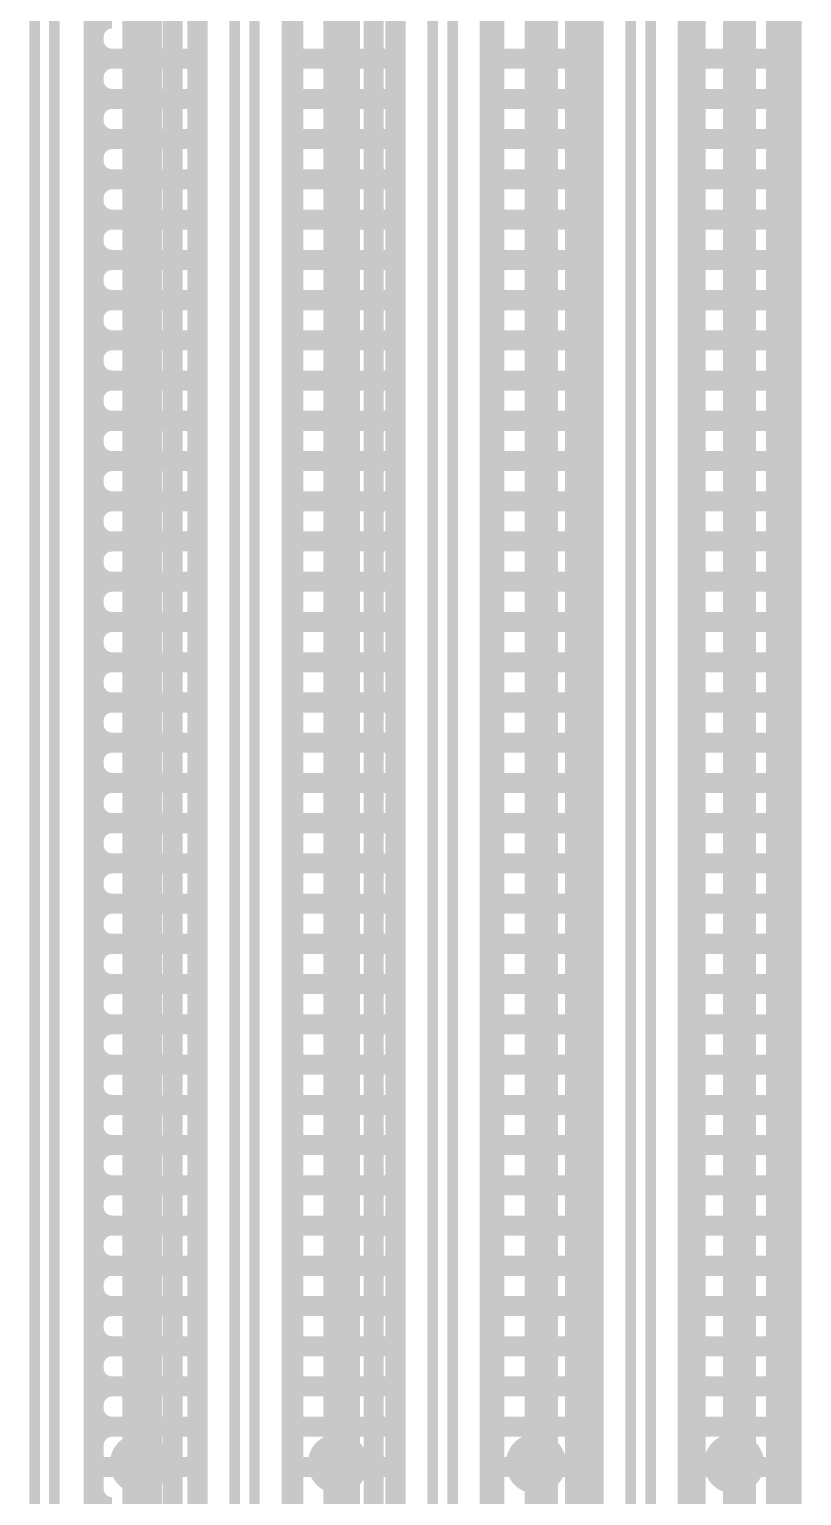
# Model space of a CAD drawing. Header units: millimetres. Extents: x 2260 to 2572, y -21 to 200.
# Drawn here: x 2299.81 to 2305.66, y 83.64 to 94.74 of the extents above; entities that cross this region are included whole.
import ezdxf

# ---------------------------------------------------------------- set-up
doc = ezdxf.new("R2010")
doc.units = ezdxf.units.MM
doc.layers.get('0').update_dxf_attribs({"lineweight": 18})
doc.layers.add('01', color=1, linetype='Continuous', lineweight=18)
doc.layers.add('DIM', color=3, linetype='Continuous', lineweight=13)

# ---------------------------------------------------------------- blocks, each defined once
blk = doc.blocks.new('PAD_R1')
blk.add_lwpolyline([(0.25, 0, 0.5, 0.5, 1), (-0.25, 0, 0.5, 0.5, 1)], format="xyseb", close=True)

msp = doc.modelspace()

# ---------------------------------------------------------------- linework, layer by layer
at = {"layer": '01'}
for points in [[(2300.692, 139.841, 0.25, 0.25, 0), (2300.692, 63.641, 0.25, 0.25, 0)], [(2302.191, 139.841, 0.25, 0.25, 0), (2302.191, 63.641, 0.25, 0.25, 0)], [(2303.692, 139.841, 0.25, 0.25, 0), (2303.692, 63.641, 0.25, 0.25, 0)], [(2305.191, 139.841, 0.25, 0.25, 0), (2305.191, 63.641, 0.25, 0.25, 0)], [(2300.298, 66.321, 0.152, 0.152, 0), (2300.298, 137.241, 0.152, 0.152, 0)], [(2300.591, 137.241, 0.152, 0.152, 0), (2300.591, 66.241, 0.152, 0.152, 0)], [(2300.896, 137.241, 0.152, 0.152, 0), (2300.896, 66.241, 0.152, 0.152, 0)], [(2301.085, 137.241, 0.152, 0.152, 0), (2301.085, 66.241, 0.152, 0.152, 0)], [(2301.798, 137.241, 0.152, 0.152, 0), (2301.798, 66.241, 0.152, 0.152, 0)], [(2301.81, 137.241, 0.152, 0.152, 0), (2301.81, 66.241, 0.152, 0.152, 0)], [(2302.115, 137.241, 0.152, 0.152, 0), (2302.115, 66.241, 0.152, 0.152, 0)], [(2302.42, 137.241, 0.152, 0.152, 0), (2302.42, 66.241, 0.152, 0.152, 0)], [(2302.585, 137.241, 0.152, 0.152, 0), (2302.585, 66.241, 0.152, 0.152, 0)], [(2303.298, 137.241, 0.152, 0.152, 0), (2303.298, 66.241, 0.152, 0.152, 0)], [(2303.334, 137.241, 0.152, 0.152, 0), (2303.334, 66.241, 0.152, 0.152, 0)], [(2303.639, 137.241, 0.152, 0.152, 0), (2303.639, 66.241, 0.152, 0.152, 0)], [(2303.944, 137.241, 0.152, 0.152, 0), (2303.944, 66.241, 0.152, 0.152, 0)], [(2304.085, 137.241, 0.152, 0.152, 0), (2304.085, 66.241, 0.152, 0.152, 0)], [(2304.858, 137.241, 0.152, 0.152, 0), (2304.858, 66.241, 0.152, 0.152, 0)], [(2305.163, 137.241, 0.152, 0.152, 0), (2305.163, 66.241, 0.152, 0.152, 0)], [(2305.468, 137.241, 0.152, 0.152, 0), (2305.468, 66.241, 0.152, 0.152, 0)], [(2305.585, 137.241, 0.152, 0.152, 0), (2305.585, 66.241, 0.152, 0.152, 0)], [(2304.798, 137.209, 0.152, 0.152, 0), (2304.798, 66.241, 0.152, 0.152, 0)], [(2300.298, 94.687, 0.152, 0.152, -0.414236), (2300.438, 94.827, 0.152, 0.152, 0)], [(2300.298, 94.662, 0.152, 0.152, 0.414236), (2300.438, 94.522, 0.152, 0.152, 0)], [(2300.298, 94.522, 0.152, 0.152, 0), (2301.085, 94.522, 0.152, 0.152, 0)], [(2300.298, 94.382, 0.152, 0.152, -0.414236), (2300.438, 94.522, 0.152, 0.152, 0)], [(2301.798, 94.522, 0.152, 0.152, 0), (2302.585, 94.522, 0.152, 0.152, 0)], [(2303.298, 94.522, 0.152, 0.152, 0), (2304.085, 94.522, 0.152, 0.152, 0)], [(2304.798, 94.522, 0.152, 0.152, 0), (2305.585, 94.522, 0.152, 0.152, 0)], [(2300.298, 94.357, 0.152, 0.152, 0.414236), (2300.438, 94.217, 0.152, 0.152, 0)], [(2300.298, 94.217, 0.152, 0.152, 0), (2301.085, 94.217, 0.152, 0.152, 0)], [(2300.298, 94.077, 0.152, 0.152, -0.414236), (2300.438, 94.217, 0.152, 0.152, 0)], [(2301.798, 94.217, 0.152, 0.152, 0), (2302.585, 94.217, 0.152, 0.152, 0)], [(2303.298, 94.217, 0.152, 0.152, 0), (2304.085, 94.217, 0.152, 0.152, 0)], [(2304.798, 94.217, 0.152, 0.152, 0), (2305.585, 94.217, 0.152, 0.152, 0)], [(2300.298, 94.053, 0.152, 0.152, 0.414236), (2300.438, 93.913, 0.152, 0.152, 0)], [(2300.298, 93.913, 0.152, 0.152, 0), (2301.085, 93.913, 0.152, 0.152, 0)], [(2300.298, 93.773, 0.152, 0.152, -0.414236), (2300.438, 93.913, 0.152, 0.152, 0)], [(2301.798, 93.913, 0.152, 0.152, 0), (2302.585, 93.913, 0.152, 0.152, 0)], [(2303.298, 93.913, 0.152, 0.152, 0), (2304.085, 93.913, 0.152, 0.152, 0)], [(2304.798, 93.913, 0.152, 0.152, 0), (2305.585, 93.913, 0.152, 0.152, 0)], [(2300.298, 93.748, 0.152, 0.152, 0.414236), (2300.438, 93.608, 0.152, 0.152, 0)], [(2300.298, 93.608, 0.152, 0.152, 0), (2301.085, 93.608, 0.152, 0.152, 0)], [(2300.298, 93.468, 0.152, 0.152, -0.414236), (2300.438, 93.608, 0.152, 0.152, 0)], [(2301.798, 93.608, 0.152, 0.152, 0), (2302.585, 93.608, 0.152, 0.152, 0)], [(2303.298, 93.608, 0.152, 0.152, 0), (2304.085, 93.608, 0.152, 0.152, 0)], [(2304.798, 93.608, 0.152, 0.152, 0), (2305.585, 93.608, 0.152, 0.152, 0)], [(2300.298, 93.443, 0.152, 0.152, 0.414236), (2300.438, 93.303, 0.152, 0.152, 0)], [(2300.298, 93.303, 0.152, 0.152, 0), (2301.085, 93.303, 0.152, 0.152, 0)], [(2300.298, 93.163, 0.152, 0.152, -0.414236), (2300.438, 93.303, 0.152, 0.152, 0)], [(2301.798, 93.303, 0.152, 0.152, 0), (2302.585, 93.303, 0.152, 0.152, 0)], [(2303.298, 93.303, 0.152, 0.152, 0), (2304.085, 93.303, 0.152, 0.152, 0)], [(2304.798, 93.303, 0.152, 0.152, 0), (2305.585, 93.303, 0.152, 0.152, 0)], [(2300.298, 93.138, 0.152, 0.152, 0.414236), (2300.438, 92.998, 0.152, 0.152, 0)], [(2300.298, 92.998, 0.152, 0.152, 0), (2301.085, 92.998, 0.152, 0.152, 0)], [(2300.298, 92.858, 0.152, 0.152, -0.414236), (2300.438, 92.998, 0.152, 0.152, 0)], [(2301.798, 92.998, 0.152, 0.152, 0), (2302.585, 92.998, 0.152, 0.152, 0)], [(2303.298, 92.998, 0.152, 0.152, 0), (2304.085, 92.998, 0.152, 0.152, 0)], [(2304.798, 92.998, 0.152, 0.152, 0), (2305.585, 92.998, 0.152, 0.152, 0)], [(2300.298, 92.833, 0.152, 0.152, 0.414236), (2300.438, 92.693, 0.152, 0.152, 0)], [(2300.298, 92.693, 0.152, 0.152, 0), (2301.085, 92.693, 0.152, 0.152, 0)], [(2300.298, 92.553, 0.152, 0.152, -0.414236), (2300.438, 92.693, 0.152, 0.152, 0)], [(2301.798, 92.693, 0.152, 0.152, 0), (2302.585, 92.693, 0.152, 0.152, 0)], [(2303.298, 92.693, 0.152, 0.152, 0), (2304.085, 92.693, 0.152, 0.152, 0)], [(2304.798, 92.693, 0.152, 0.152, 0), (2305.585, 92.693, 0.152, 0.152, 0)], [(2300.298, 92.529, 0.152, 0.152, 0.414236), (2300.438, 92.389, 0.152, 0.152, 0)], [(2300.298, 92.389, 0.152, 0.152, 0), (2301.085, 92.389, 0.152, 0.152, 0)], [(2300.298, 92.249, 0.152, 0.152, -0.414236), (2300.438, 92.389, 0.152, 0.152, 0)], [(2301.798, 92.389, 0.152, 0.152, 0), (2302.585, 92.389, 0.152, 0.152, 0)], [(2303.298, 92.389, 0.152, 0.152, 0), (2304.085, 92.389, 0.152, 0.152, 0)], [(2304.798, 92.389, 0.152, 0.152, 0), (2305.585, 92.389, 0.152, 0.152, 0)], [(2300.298, 92.224, 0.152, 0.152, 0.414236), (2300.438, 92.084, 0.152, 0.152, 0)], [(2300.298, 92.084, 0.152, 0.152, 0), (2301.085, 92.084, 0.152, 0.152, 0)], [(2300.298, 91.944, 0.152, 0.152, -0.414236), (2300.438, 92.084, 0.152, 0.152, 0)], [(2301.798, 92.084, 0.152, 0.152, 0), (2302.585, 92.084, 0.152, 0.152, 0)], [(2303.298, 92.084, 0.152, 0.152, 0), (2304.085, 92.084, 0.152, 0.152, 0)], [(2304.798, 92.084, 0.152, 0.152, 0), (2305.585, 92.084, 0.152, 0.152, 0)], [(2300.298, 91.919, 0.152, 0.152, 0.414236), (2300.438, 91.779, 0.152, 0.152, 0)], [(2300.298, 91.779, 0.152, 0.152, 0), (2301.085, 91.779, 0.152, 0.152, 0)], [(2300.298, 91.639, 0.152, 0.152, -0.414236), (2300.438, 91.779, 0.152, 0.152, 0)], [(2301.798, 91.779, 0.152, 0.152, 0), (2302.585, 91.779, 0.152, 0.152, 0)], [(2303.298, 91.779, 0.152, 0.152, 0), (2304.085, 91.779, 0.152, 0.152, 0)], [(2304.798, 91.779, 0.152, 0.152, 0), (2305.585, 91.779, 0.152, 0.152, 0)], [(2300.298, 91.614, 0.152, 0.152, 0.414236), (2300.438, 91.474, 0.152, 0.152, 0)], [(2300.298, 91.474, 0.152, 0.152, 0), (2301.085, 91.474, 0.152, 0.152, 0)], [(2300.298, 91.334, 0.152, 0.152, -0.414236), (2300.438, 91.474, 0.152, 0.152, 0)], [(2301.798, 91.474, 0.152, 0.152, 0), (2302.585, 91.474, 0.152, 0.152, 0)], [(2303.298, 91.474, 0.152, 0.152, 0), (2304.085, 91.474, 0.152, 0.152, 0)], [(2304.798, 91.474, 0.152, 0.152, 0), (2305.585, 91.474, 0.152, 0.152, 0)], [(2300.298, 91.309, 0.152, 0.152, 0.414236), (2300.438, 91.169, 0.152, 0.152, 0)], [(2300.298, 91.169, 0.152, 0.152, 0), (2301.085, 91.169, 0.152, 0.152, 0)], [(2300.298, 91.029, 0.152, 0.152, -0.414236), (2300.438, 91.169, 0.152, 0.152, 0)], [(2301.798, 91.169, 0.152, 0.152, 0), (2302.585, 91.169, 0.152, 0.152, 0)], [(2303.298, 91.169, 0.152, 0.152, 0), (2304.085, 91.169, 0.152, 0.152, 0)], [(2304.798, 91.169, 0.152, 0.152, 0), (2305.585, 91.169, 0.152, 0.152, 0)], [(2300.298, 91.005, 0.152, 0.152, 0.414236), (2300.438, 90.865, 0.152, 0.152, 0)], [(2300.298, 90.865, 0.152, 0.152, 0), (2301.085, 90.865, 0.152, 0.152, 0)], [(2300.298, 90.725, 0.152, 0.152, -0.414236), (2300.438, 90.865, 0.152, 0.152, 0)], [(2301.798, 90.865, 0.152, 0.152, 0), (2302.585, 90.865, 0.152, 0.152, 0)], [(2303.298, 90.865, 0.152, 0.152, 0), (2304.085, 90.865, 0.152, 0.152, 0)], [(2304.798, 90.865, 0.152, 0.152, 0), (2305.585, 90.865, 0.152, 0.152, 0)], [(2300.298, 90.7, 0.152, 0.152, 0.414236), (2300.438, 90.56, 0.152, 0.152, 0)], [(2300.298, 90.56, 0.152, 0.152, 0), (2301.085, 90.56, 0.152, 0.152, 0)], [(2300.298, 90.42, 0.152, 0.152, -0.414236), (2300.438, 90.56, 0.152, 0.152, 0)], [(2301.798, 90.56, 0.152, 0.152, 0), (2302.585, 90.56, 0.152, 0.152, 0)], [(2303.298, 90.56, 0.152, 0.152, 0), (2304.085, 90.56, 0.152, 0.152, 0)], [(2304.798, 90.56, 0.152, 0.152, 0), (2305.585, 90.56, 0.152, 0.152, 0)], [(2300.298, 90.395, 0.152, 0.152, 0.414236), (2300.438, 90.255, 0.152, 0.152, 0)], [(2300.298, 90.255, 0.152, 0.152, 0), (2301.085, 90.255, 0.152, 0.152, 0)], [(2300.298, 90.115, 0.152, 0.152, -0.414236), (2300.438, 90.255, 0.152, 0.152, 0)], [(2301.798, 90.255, 0.152, 0.152, 0), (2302.585, 90.255, 0.152, 0.152, 0)], [(2303.298, 90.255, 0.152, 0.152, 0), (2304.085, 90.255, 0.152, 0.152, 0)], [(2304.798, 90.255, 0.152, 0.152, 0), (2305.585, 90.255, 0.152, 0.152, 0)], [(2300.298, 90.09, 0.152, 0.152, 0.414236), (2300.438, 89.95, 0.152, 0.152, 0)], [(2300.298, 89.95, 0.152, 0.152, 0), (2301.085, 89.95, 0.152, 0.152, 0)], [(2300.298, 89.81, 0.152, 0.152, -0.414236), (2300.438, 89.95, 0.152, 0.152, 0)], [(2301.798, 89.95, 0.152, 0.152, 0), (2302.585, 89.95, 0.152, 0.152, 0)], [(2303.298, 89.95, 0.152, 0.152, 0), (2304.085, 89.95, 0.152, 0.152, 0)], [(2304.798, 89.95, 0.152, 0.152, 0), (2305.585, 89.95, 0.152, 0.152, 0)], [(2300.298, 89.785, 0.152, 0.152, 0.414236), (2300.438, 89.645, 0.152, 0.152, 0)], [(2300.298, 89.645, 0.152, 0.152, 0), (2301.085, 89.645, 0.152, 0.152, 0)], [(2300.298, 89.505, 0.152, 0.152, -0.414236), (2300.438, 89.645, 0.152, 0.152, 0)], [(2301.798, 89.645, 0.152, 0.152, 0), (2302.585, 89.645, 0.152, 0.152, 0)], [(2303.298, 89.645, 0.152, 0.152, 0), (2304.085, 89.645, 0.152, 0.152, 0)], [(2304.798, 89.645, 0.152, 0.152, 0), (2305.585, 89.645, 0.152, 0.152, 0)], [(2300.298, 89.481, 0.152, 0.152, 0.414236), (2300.438, 89.341, 0.152, 0.152, 0)], [(2300.298, 89.341, 0.152, 0.152, 0), (2301.085, 89.341, 0.152, 0.152, 0)], [(2300.298, 89.201, 0.152, 0.152, -0.414236), (2300.438, 89.341, 0.152, 0.152, 0)], [(2301.798, 89.341, 0.152, 0.152, 0), (2302.585, 89.341, 0.152, 0.152, 0)], [(2303.298, 89.341, 0.152, 0.152, 0), (2304.085, 89.341, 0.152, 0.152, 0)], [(2304.798, 89.341, 0.152, 0.152, 0), (2305.585, 89.341, 0.152, 0.152, 0)], [(2300.298, 89.176, 0.152, 0.152, 0.414236), (2300.438, 89.036, 0.152, 0.152, 0)], [(2300.298, 89.036, 0.152, 0.152, 0), (2301.085, 89.036, 0.152, 0.152, 0)], [(2300.298, 88.896, 0.152, 0.152, -0.414236), (2300.438, 89.036, 0.152, 0.152, 0)], [(2301.798, 89.036, 0.152, 0.152, 0), (2302.585, 89.036, 0.152, 0.152, 0)], [(2303.298, 89.036, 0.152, 0.152, 0), (2304.085, 89.036, 0.152, 0.152, 0)], [(2304.798, 89.036, 0.152, 0.152, 0), (2305.585, 89.036, 0.152, 0.152, 0)], [(2300.298, 88.871, 0.152, 0.152, 0.414236), (2300.438, 88.731, 0.152, 0.152, 0)], [(2300.298, 88.731, 0.152, 0.152, 0), (2301.085, 88.731, 0.152, 0.152, 0)], [(2300.298, 88.591, 0.152, 0.152, -0.414236), (2300.438, 88.731, 0.152, 0.152, 0)], [(2301.798, 88.731, 0.152, 0.152, 0), (2302.585, 88.731, 0.152, 0.152, 0)], [(2303.298, 88.731, 0.152, 0.152, 0), (2304.085, 88.731, 0.152, 0.152, 0)], [(2304.798, 88.731, 0.152, 0.152, 0), (2305.585, 88.731, 0.152, 0.152, 0)], [(2300.298, 88.566, 0.152, 0.152, 0.414236), (2300.438, 88.426, 0.152, 0.152, 0)], [(2300.298, 88.426, 0.152, 0.152, 0), (2301.085, 88.426, 0.152, 0.152, 0)], [(2300.298, 88.286, 0.152, 0.152, -0.414236), (2300.438, 88.426, 0.152, 0.152, 0)], [(2301.798, 88.426, 0.152, 0.152, 0), (2302.585, 88.426, 0.152, 0.152, 0)], [(2303.298, 88.426, 0.152, 0.152, 0), (2304.085, 88.426, 0.152, 0.152, 0)], [(2304.798, 88.426, 0.152, 0.152, 0), (2305.585, 88.426, 0.152, 0.152, 0)], [(2300.298, 88.261, 0.152, 0.152, 0.414236), (2300.438, 88.121, 0.152, 0.152, 0)], [(2300.298, 88.121, 0.152, 0.152, 0), (2301.085, 88.121, 0.152, 0.152, 0)], [(2300.298, 87.981, 0.152, 0.152, -0.414236), (2300.438, 88.121, 0.152, 0.152, 0)], [(2301.798, 88.121, 0.152, 0.152, 0), (2302.585, 88.121, 0.152, 0.152, 0)], [(2303.298, 88.121, 0.152, 0.152, 0), (2304.085, 88.121, 0.152, 0.152, 0)], [(2304.798, 88.121, 0.152, 0.152, 0), (2305.585, 88.121, 0.152, 0.152, 0)], [(2300.298, 87.957, 0.152, 0.152, 0.414236), (2300.438, 87.817, 0.152, 0.152, 0)], [(2300.298, 87.817, 0.152, 0.152, 0), (2301.085, 87.817, 0.152, 0.152, 0)], [(2300.298, 87.677, 0.152, 0.152, -0.414236), (2300.438, 87.817, 0.152, 0.152, 0)], [(2301.798, 87.817, 0.152, 0.152, 0), (2302.585, 87.817, 0.152, 0.152, 0)], [(2303.298, 87.817, 0.152, 0.152, 0), (2304.085, 87.817, 0.152, 0.152, 0)], [(2304.798, 87.817, 0.152, 0.152, 0), (2305.585, 87.817, 0.152, 0.152, 0)], [(2300.298, 87.652, 0.152, 0.152, 0.414236), (2300.438, 87.512, 0.152, 0.152, 0)], [(2300.298, 87.512, 0.152, 0.152, 0), (2301.085, 87.512, 0.152, 0.152, 0)], [(2300.298, 87.372, 0.152, 0.152, -0.414236), (2300.438, 87.512, 0.152, 0.152, 0)], [(2301.798, 87.512, 0.152, 0.152, 0), (2302.585, 87.512, 0.152, 0.152, 0)], [(2303.298, 87.512, 0.152, 0.152, 0), (2304.085, 87.512, 0.152, 0.152, 0)], [(2304.798, 87.512, 0.152, 0.152, 0), (2305.585, 87.512, 0.152, 0.152, 0)], [(2300.298, 87.347, 0.152, 0.152, 0.414236), (2300.438, 87.207, 0.152, 0.152, 0)], [(2300.298, 87.207, 0.152, 0.152, 0), (2301.085, 87.207, 0.152, 0.152, 0)], [(2300.298, 87.067, 0.152, 0.152, -0.414236), (2300.438, 87.207, 0.152, 0.152, 0)], [(2301.798, 87.207, 0.152, 0.152, 0), (2302.585, 87.207, 0.152, 0.152, 0)], [(2303.298, 87.207, 0.152, 0.152, 0), (2304.085, 87.207, 0.152, 0.152, 0)], [(2304.798, 87.207, 0.152, 0.152, 0), (2305.585, 87.207, 0.152, 0.152, 0)], [(2300.298, 87.042, 0.152, 0.152, 0.414236), (2300.438, 86.902, 0.152, 0.152, 0)], [(2300.298, 86.902, 0.152, 0.152, 0), (2301.085, 86.902, 0.152, 0.152, 0)], [(2300.298, 86.762, 0.152, 0.152, -0.414236), (2300.438, 86.902, 0.152, 0.152, 0)], [(2301.798, 86.902, 0.152, 0.152, 0), (2302.585, 86.902, 0.152, 0.152, 0)], [(2303.298, 86.902, 0.152, 0.152, 0), (2304.085, 86.902, 0.152, 0.152, 0)], [(2304.798, 86.902, 0.152, 0.152, 0), (2305.585, 86.902, 0.152, 0.152, 0)], [(2300.298, 86.737, 0.152, 0.152, 0.414236), (2300.438, 86.597, 0.152, 0.152, 0)], [(2300.298, 86.597, 0.152, 0.152, 0), (2301.085, 86.597, 0.152, 0.152, 0)], [(2300.298, 86.457, 0.152, 0.152, -0.414236), (2300.438, 86.597, 0.152, 0.152, 0)], [(2301.798, 86.597, 0.152, 0.152, 0), (2302.585, 86.597, 0.152, 0.152, 0)], [(2303.298, 86.597, 0.152, 0.152, 0), (2304.085, 86.597, 0.152, 0.152, 0)], [(2304.798, 86.597, 0.152, 0.152, 0), (2305.585, 86.597, 0.152, 0.152, 0)], [(2300.298, 86.433, 0.152, 0.152, 0.414236), (2300.438, 86.293, 0.152, 0.152, 0)], [(2300.298, 86.293, 0.152, 0.152, 0), (2301.085, 86.293, 0.152, 0.152, 0)], [(2300.298, 86.153, 0.152, 0.152, -0.414236), (2300.438, 86.293, 0.152, 0.152, 0)], [(2301.798, 86.293, 0.152, 0.152, 0), (2302.585, 86.293, 0.152, 0.152, 0)], [(2303.298, 86.293, 0.152, 0.152, 0), (2304.085, 86.293, 0.152, 0.152, 0)], [(2304.798, 86.293, 0.152, 0.152, 0), (2305.585, 86.293, 0.152, 0.152, 0)], [(2300.298, 86.128, 0.152, 0.152, 0.414236), (2300.438, 85.988, 0.152, 0.152, 0)], [(2300.298, 85.988, 0.152, 0.152, 0), (2301.085, 85.988, 0.152, 0.152, 0)], [(2300.298, 85.848, 0.152, 0.152, -0.414236), (2300.438, 85.988, 0.152, 0.152, 0)], [(2301.798, 85.988, 0.152, 0.152, 0), (2302.585, 85.988, 0.152, 0.152, 0)], [(2303.298, 85.988, 0.152, 0.152, 0), (2304.085, 85.988, 0.152, 0.152, 0)], [(2304.798, 85.988, 0.152, 0.152, 0), (2305.585, 85.988, 0.152, 0.152, 0)], [(2300.298, 85.823, 0.152, 0.152, 0.414236), (2300.438, 85.683, 0.152, 0.152, 0)], [(2300.298, 85.683, 0.152, 0.152, 0), (2301.085, 85.683, 0.152, 0.152, 0)], [(2300.298, 85.543, 0.152, 0.152, -0.414236), (2300.438, 85.683, 0.152, 0.152, 0)], [(2301.798, 85.683, 0.152, 0.152, 0), (2302.585, 85.683, 0.152, 0.152, 0)], [(2303.298, 85.683, 0.152, 0.152, 0), (2304.085, 85.683, 0.152, 0.152, 0)], [(2304.798, 85.683, 0.152, 0.152, 0), (2305.585, 85.683, 0.152, 0.152, 0)], [(2300.298, 85.518, 0.152, 0.152, 0.414236), (2300.438, 85.378, 0.152, 0.152, 0)], [(2300.298, 85.378, 0.152, 0.152, 0), (2301.085, 85.378, 0.152, 0.152, 0)], [(2300.298, 85.238, 0.152, 0.152, -0.414236), (2300.438, 85.378, 0.152, 0.152, 0)], [(2301.798, 85.378, 0.152, 0.152, 0), (2302.585, 85.378, 0.152, 0.152, 0)], [(2303.298, 85.378, 0.152, 0.152, 0), (2304.085, 85.378, 0.152, 0.152, 0)], [(2304.798, 85.378, 0.152, 0.152, 0), (2305.585, 85.378, 0.152, 0.152, 0)], [(2300.298, 85.213, 0.152, 0.152, 0.414236), (2300.438, 85.073, 0.152, 0.152, 0)], [(2300.298, 85.073, 0.152, 0.152, 0), (2301.085, 85.073, 0.152, 0.152, 0)], [(2300.298, 84.933, 0.152, 0.152, -0.414236), (2300.438, 85.073, 0.152, 0.152, 0)], [(2301.798, 85.073, 0.152, 0.152, 0), (2302.585, 85.073, 0.152, 0.152, 0)], [(2303.298, 85.073, 0.152, 0.152, 0), (2304.085, 85.073, 0.152, 0.152, 0)], [(2304.798, 85.073, 0.152, 0.152, 0), (2305.585, 85.073, 0.152, 0.152, 0)], [(2300.298, 84.909, 0.152, 0.152, 0.414236), (2300.438, 84.769, 0.152, 0.152, 0)], [(2300.298, 84.769, 0.152, 0.152, 0), (2301.085, 84.769, 0.152, 0.152, 0)], [(2300.298, 84.629, 0.152, 0.152, -0.414236), (2300.438, 84.769, 0.152, 0.152, 0)], [(2301.798, 84.769, 0.152, 0.152, 0), (2302.585, 84.769, 0.152, 0.152, 0)], [(2303.298, 84.769, 0.152, 0.152, 0), (2304.085, 84.769, 0.152, 0.152, 0)], [(2304.798, 84.769, 0.152, 0.152, 0), (2305.585, 84.769, 0.152, 0.152, 0)], [(2300.298, 84.604, 0.152, 0.152, 0.414236), (2300.438, 84.464, 0.152, 0.152, 0)], [(2300.298, 84.464, 0.152, 0.152, 0), (2301.085, 84.464, 0.152, 0.152, 0)], [(2300.298, 84.324, 0.152, 0.152, -0.414236), (2300.438, 84.464, 0.152, 0.152, 0)], [(2301.798, 84.464, 0.152, 0.152, 0), (2302.585, 84.464, 0.152, 0.152, 0)], [(2303.298, 84.464, 0.152, 0.152, 0), (2304.085, 84.464, 0.152, 0.152, 0)], [(2304.798, 84.464, 0.152, 0.152, 0), (2305.585, 84.464, 0.152, 0.152, 0)], [(2300.298, 84.299, 0.152, 0.152, 0.414236), (2300.438, 84.159, 0.152, 0.152, 0)], [(2300.298, 84.159, 0.152, 0.152, 0), (2301.085, 84.159, 0.152, 0.152, 0)], [(2300.298, 84.019, 0.152, 0.152, -0.414236), (2300.438, 84.159, 0.152, 0.152, 0)], [(2301.798, 84.159, 0.152, 0.152, 0), (2302.585, 84.159, 0.152, 0.152, 0)], [(2303.298, 84.159, 0.152, 0.152, 0), (2304.085, 84.159, 0.152, 0.152, 0)], [(2304.798, 84.159, 0.152, 0.152, 0), (2305.585, 84.159, 0.152, 0.152, 0)], [(2300.298, 83.854, 0.152, 0.152, 0), (2301.085, 83.854, 0.152, 0.152, 0)], [(2301.798, 83.854, 0.152, 0.152, 0), (2302.585, 83.854, 0.152, 0.152, 0)], [(2303.298, 83.854, 0.152, 0.152, 0), (2304.085, 83.854, 0.152, 0.152, 0)], [(2304.798, 83.854, 0.152, 0.152, 0), (2305.585, 83.854, 0.152, 0.152, 0)], [(2300.298, 83.689, 0.152, 0.152, 0.414236), (2300.438, 83.549, 0.152, 0.152, 0)]]:
    msp.add_lwpolyline(points, format="xyseb", dxfattribs=at)
at = {"layer": 'DIM'}
for points in [[(2299.851, 137.388, 0.08, 0.08, 0), (2299.851, 66.094, 0.08, 0.08, 0)], [(2301.367, 137.367, 0.08, 0.08, 0), (2301.367, 66.115, 0.08, 0.08, 0)], [(2301.517, 137.367, 0.08, 0.08, 0), (2301.517, 66.114, 0.08, 0.08, 0)], [(2302.867, 137.367, 0.08, 0.08, 0), (2302.867, 66.115, 0.08, 0.08, 0)], [(2303.017, 137.367, 0.08, 0.08, 0), (2303.017, 66.114, 0.08, 0.08, 0)], [(2304.367, 137.367, 0.08, 0.08, 0), (2304.367, 66.115, 0.08, 0.08, 0)], [(2304.517, 137.367, 0.08, 0.08, 0), (2304.517, 66.115, 0.08, 0.08, 0)], [(2300.001, 137.346, 0.08, 0.08, 0), (2300.001, 66.135, 0.08, 0.08, 0)]]:
    msp.add_lwpolyline(points, format="xyseb", dxfattribs=at)

# ---------------------------------------------------------------- block references
at = {"layer": '01'}
for p, xscale, yscale in [((2300.298, 94.687), 0.1524, 0.1524), ((2300.298, 94.662), 0.1524, 0.1524), ((2300.298, 94.522), 0.1524, 0.1524), ((2300.438, 94.522), 0.1524, 0.1524), ((2300.438, 94.522), 0.1524, 0.1524), ((2301.085, 94.522), 0.1524, 0.1524), ((2301.798, 94.522), 0.1524, 0.1524), ((2302.585, 94.522), 0.1524, 0.1524), ((2303.298, 94.522), 0.1524, 0.1524), ((2304.085, 94.522), 0.1524, 0.1524), ((2304.798, 94.522), 0.1524, 0.1524), ((2305.585, 94.522), 0.1524, 0.1524), ((2300.298, 94.382), 0.1524, 0.1524), ((2300.298, 94.357), 0.1524, 0.1524), ((2300.298, 94.217), 0.1524, 0.1524), ((2300.438, 94.217), 0.1524, 0.1524), ((2300.438, 94.217), 0.1524, 0.1524), ((2301.085, 94.217), 0.1524, 0.1524), ((2301.798, 94.217), 0.1524, 0.1524), ((2302.585, 94.217), 0.1524, 0.1524), ((2303.298, 94.217), 0.1524, 0.1524), ((2304.085, 94.217), 0.1524, 0.1524), ((2304.798, 94.217), 0.1524, 0.1524), ((2305.585, 94.217), 0.1524, 0.1524), ((2300.298, 94.077), 0.1524, 0.1524), ((2300.298, 94.053), 0.1524, 0.1524), ((2300.298, 93.913), 0.1524, 0.1524), ((2300.438, 93.913), 0.1524, 0.1524), ((2300.438, 93.913), 0.1524, 0.1524), ((2301.085, 93.913), 0.1524, 0.1524), ((2301.798, 93.913), 0.1524, 0.1524), ((2302.585, 93.913), 0.1524, 0.1524), ((2303.298, 93.913), 0.1524, 0.1524), ((2304.085, 93.913), 0.1524, 0.1524), ((2304.798, 93.913), 0.1524, 0.1524), ((2305.585, 93.913), 0.1524, 0.1524), ((2300.298, 93.773), 0.1524, 0.1524), ((2300.298, 93.748), 0.1524, 0.1524), ((2300.298, 93.608), 0.1524, 0.1524), ((2300.438, 93.608), 0.1524, 0.1524), ((2300.438, 93.608), 0.1524, 0.1524), ((2301.085, 93.608), 0.1524, 0.1524), ((2301.798, 93.608), 0.1524, 0.1524), ((2302.585, 93.608), 0.1524, 0.1524), ((2303.298, 93.608), 0.1524, 0.1524), ((2304.085, 93.608), 0.1524, 0.1524), ((2304.798, 93.608), 0.1524, 0.1524), ((2305.585, 93.608), 0.1524, 0.1524), ((2300.298, 93.468), 0.1524, 0.1524), ((2300.298, 93.443), 0.1524, 0.1524), ((2300.298, 93.303), 0.1524, 0.1524), ((2300.438, 93.303), 0.1524, 0.1524), ((2300.438, 93.303), 0.1524, 0.1524), ((2301.085, 93.303), 0.1524, 0.1524), ((2301.798, 93.303), 0.1524, 0.1524), ((2302.585, 93.303), 0.1524, 0.1524), ((2303.298, 93.303), 0.1524, 0.1524), ((2304.085, 93.303), 0.1524, 0.1524), ((2304.798, 93.303), 0.1524, 0.1524), ((2305.585, 93.303), 0.1524, 0.1524), ((2300.298, 93.163), 0.1524, 0.1524), ((2300.298, 93.138), 0.1524, 0.1524), ((2300.298, 92.998), 0.1524, 0.1524), ((2300.438, 92.998), 0.1524, 0.1524), ((2300.438, 92.998), 0.1524, 0.1524), ((2301.085, 92.998), 0.1524, 0.1524), ((2301.798, 92.998), 0.1524, 0.1524), ((2302.585, 92.998), 0.1524, 0.1524), ((2303.298, 92.998), 0.1524, 0.1524), ((2304.085, 92.998), 0.1524, 0.1524), ((2304.798, 92.998), 0.1524, 0.1524), ((2305.585, 92.998), 0.1524, 0.1524), ((2300.298, 92.858), 0.1524, 0.1524), ((2300.298, 92.833), 0.1524, 0.1524), ((2300.298, 92.693), 0.1524, 0.1524), ((2300.438, 92.693), 0.1524, 0.1524), ((2300.438, 92.693), 0.1524, 0.1524), ((2301.085, 92.693), 0.1524, 0.1524), ((2301.798, 92.693), 0.1524, 0.1524), ((2302.585, 92.693), 0.1524, 0.1524), ((2303.298, 92.693), 0.1524, 0.1524), ((2304.085, 92.693), 0.1524, 0.1524), ((2304.798, 92.693), 0.1524, 0.1524), ((2305.585, 92.693), 0.1524, 0.1524), ((2300.298, 92.553), 0.1524, 0.1524), ((2300.298, 92.529), 0.1524, 0.1524), ((2300.298, 92.389), 0.1524, 0.1524), ((2300.438, 92.389), 0.1524, 0.1524), ((2300.438, 92.389), 0.1524, 0.1524), ((2301.085, 92.389), 0.1524, 0.1524), ((2301.798, 92.389), 0.1524, 0.1524), ((2302.585, 92.389), 0.1524, 0.1524), ((2303.298, 92.389), 0.1524, 0.1524), ((2304.085, 92.389), 0.1524, 0.1524), ((2304.798, 92.389), 0.1524, 0.1524), ((2305.585, 92.389), 0.1524, 0.1524), ((2300.298, 92.249), 0.1524, 0.1524), ((2300.298, 92.224), 0.1524, 0.1524), ((2300.298, 92.084), 0.1524, 0.1524), ((2300.438, 92.084), 0.1524, 0.1524), ((2300.438, 92.084), 0.1524, 0.1524), ((2301.085, 92.084), 0.1524, 0.1524), ((2301.798, 92.084), 0.1524, 0.1524), ((2302.585, 92.084), 0.1524, 0.1524), ((2303.298, 92.084), 0.1524, 0.1524), ((2304.085, 92.084), 0.1524, 0.1524), ((2304.798, 92.084), 0.1524, 0.1524), ((2305.585, 92.084), 0.1524, 0.1524), ((2300.298, 91.944), 0.1524, 0.1524), ((2300.298, 91.919), 0.1524, 0.1524), ((2300.298, 91.779), 0.1524, 0.1524), ((2300.438, 91.779), 0.1524, 0.1524), ((2300.438, 91.779), 0.1524, 0.1524), ((2301.085, 91.779), 0.1524, 0.1524), ((2301.798, 91.779), 0.1524, 0.1524), ((2302.585, 91.779), 0.1524, 0.1524), ((2303.298, 91.779), 0.1524, 0.1524), ((2304.085, 91.779), 0.1524, 0.1524), ((2304.798, 91.779), 0.1524, 0.1524), ((2305.585, 91.779), 0.1524, 0.1524), ((2300.298, 91.639), 0.1524, 0.1524), ((2300.298, 91.614), 0.1524, 0.1524), ((2300.298, 91.474), 0.1524, 0.1524), ((2300.438, 91.474), 0.1524, 0.1524), ((2300.438, 91.474), 0.1524, 0.1524), ((2301.085, 91.474), 0.1524, 0.1524), ((2301.798, 91.474), 0.1524, 0.1524), ((2302.585, 91.474), 0.1524, 0.1524), ((2303.298, 91.474), 0.1524, 0.1524), ((2304.085, 91.474), 0.1524, 0.1524), ((2304.798, 91.474), 0.1524, 0.1524), ((2305.585, 91.474), 0.1524, 0.1524), ((2300.298, 91.334), 0.1524, 0.1524), ((2300.298, 91.309), 0.1524, 0.1524), ((2300.298, 91.169), 0.1524, 0.1524), ((2300.438, 91.169), 0.1524, 0.1524), ((2300.438, 91.169), 0.1524, 0.1524), ((2301.085, 91.169), 0.1524, 0.1524), ((2301.798, 91.169), 0.1524, 0.1524), ((2302.585, 91.169), 0.1524, 0.1524), ((2303.298, 91.169), 0.1524, 0.1524), ((2304.085, 91.169), 0.1524, 0.1524), ((2304.798, 91.169), 0.1524, 0.1524), ((2305.585, 91.169), 0.1524, 0.1524), ((2300.298, 91.029), 0.1524, 0.1524), ((2300.298, 91.005), 0.1524, 0.1524), ((2300.298, 90.865), 0.1524, 0.1524), ((2300.438, 90.865), 0.1524, 0.1524), ((2300.438, 90.865), 0.1524, 0.1524), ((2301.085, 90.865), 0.1524, 0.1524), ((2301.798, 90.865), 0.1524, 0.1524), ((2302.585, 90.865), 0.1524, 0.1524), ((2303.298, 90.865), 0.1524, 0.1524), ((2304.085, 90.865), 0.1524, 0.1524), ((2304.798, 90.865), 0.1524, 0.1524), ((2305.585, 90.865), 0.1524, 0.1524), ((2300.298, 90.725), 0.1524, 0.1524), ((2300.298, 90.7), 0.1524, 0.1524), ((2300.298, 90.56), 0.1524, 0.1524), ((2300.438, 90.56), 0.1524, 0.1524), ((2300.438, 90.56), 0.1524, 0.1524), ((2301.085, 90.56), 0.1524, 0.1524), ((2301.798, 90.56), 0.1524, 0.1524), ((2302.585, 90.56), 0.1524, 0.1524), ((2303.298, 90.56), 0.1524, 0.1524), ((2304.085, 90.56), 0.1524, 0.1524), ((2304.798, 90.56), 0.1524, 0.1524), ((2305.585, 90.56), 0.1524, 0.1524), ((2300.298, 90.42), 0.1524, 0.1524), ((2300.298, 90.395), 0.1524, 0.1524), ((2300.298, 90.255), 0.1524, 0.1524), ((2300.438, 90.255), 0.1524, 0.1524), ((2300.438, 90.255), 0.1524, 0.1524), ((2301.085, 90.255), 0.1524, 0.1524), ((2301.798, 90.255), 0.1524, 0.1524), ((2302.585, 90.255), 0.1524, 0.1524), ((2303.298, 90.255), 0.1524, 0.1524), ((2304.085, 90.255), 0.1524, 0.1524), ((2304.798, 90.255), 0.1524, 0.1524), ((2305.585, 90.255), 0.1524, 0.1524), ((2300.298, 90.115), 0.1524, 0.1524), ((2300.298, 90.09), 0.1524, 0.1524), ((2300.298, 89.95), 0.1524, 0.1524), ((2300.438, 89.95), 0.1524, 0.1524), ((2300.438, 89.95), 0.1524, 0.1524), ((2301.085, 89.95), 0.1524, 0.1524), ((2301.798, 89.95), 0.1524, 0.1524), ((2302.585, 89.95), 0.1524, 0.1524), ((2303.298, 89.95), 0.1524, 0.1524), ((2304.085, 89.95), 0.1524, 0.1524), ((2304.798, 89.95), 0.1524, 0.1524), ((2305.585, 89.95), 0.1524, 0.1524), ((2300.298, 89.81), 0.1524, 0.1524), ((2300.298, 89.785), 0.1524, 0.1524), ((2300.298, 89.645), 0.1524, 0.1524), ((2300.438, 89.645), 0.1524, 0.1524), ((2300.438, 89.645), 0.1524, 0.1524), ((2301.085, 89.645), 0.1524, 0.1524), ((2301.798, 89.645), 0.1524, 0.1524), ((2302.585, 89.645), 0.1524, 0.1524), ((2303.298, 89.645), 0.1524, 0.1524), ((2304.085, 89.645), 0.1524, 0.1524), ((2304.798, 89.645), 0.1524, 0.1524), ((2305.585, 89.645), 0.1524, 0.1524), ((2300.298, 89.505), 0.1524, 0.1524), ((2300.298, 89.481), 0.1524, 0.1524), ((2300.298, 89.341), 0.1524, 0.1524), ((2300.438, 89.341), 0.1524, 0.1524), ((2300.438, 89.341), 0.1524, 0.1524), ((2301.085, 89.341), 0.1524, 0.1524), ((2301.798, 89.341), 0.1524, 0.1524), ((2302.585, 89.341), 0.1524, 0.1524), ((2303.298, 89.341), 0.1524, 0.1524), ((2304.085, 89.341), 0.1524, 0.1524), ((2304.798, 89.341), 0.1524, 0.1524), ((2305.585, 89.341), 0.1524, 0.1524), ((2300.298, 89.201), 0.1524, 0.1524), ((2300.298, 89.176), 0.1524, 0.1524), ((2300.298, 89.036), 0.1524, 0.1524), ((2300.438, 89.036), 0.1524, 0.1524), ((2300.438, 89.036), 0.1524, 0.1524), ((2301.085, 89.036), 0.1524, 0.1524), ((2301.798, 89.036), 0.1524, 0.1524), ((2302.585, 89.036), 0.1524, 0.1524), ((2303.298, 89.036), 0.1524, 0.1524), ((2304.085, 89.036), 0.1524, 0.1524), ((2304.798, 89.036), 0.1524, 0.1524), ((2305.585, 89.036), 0.1524, 0.1524), ((2300.298, 88.896), 0.1524, 0.1524), ((2300.298, 88.871), 0.1524, 0.1524), ((2300.298, 88.731), 0.1524, 0.1524), ((2300.438, 88.731), 0.1524, 0.1524), ((2300.438, 88.731), 0.1524, 0.1524), ((2301.085, 88.731), 0.1524, 0.1524), ((2301.798, 88.731), 0.1524, 0.1524), ((2302.585, 88.731), 0.1524, 0.1524), ((2303.298, 88.731), 0.1524, 0.1524), ((2304.085, 88.731), 0.1524, 0.1524), ((2304.798, 88.731), 0.1524, 0.1524), ((2305.585, 88.731), 0.1524, 0.1524), ((2300.298, 88.591), 0.1524, 0.1524), ((2300.298, 88.566), 0.1524, 0.1524), ((2300.298, 88.426), 0.1524, 0.1524), ((2300.438, 88.426), 0.1524, 0.1524), ((2300.438, 88.426), 0.1524, 0.1524), ((2301.085, 88.426), 0.1524, 0.1524), ((2301.798, 88.426), 0.1524, 0.1524), ((2302.585, 88.426), 0.1524, 0.1524), ((2303.298, 88.426), 0.1524, 0.1524), ((2304.085, 88.426), 0.1524, 0.1524), ((2304.798, 88.426), 0.1524, 0.1524), ((2305.585, 88.426), 0.1524, 0.1524), ((2300.298, 88.286), 0.1524, 0.1524), ((2300.298, 88.261), 0.1524, 0.1524), ((2300.298, 88.121), 0.1524, 0.1524), ((2300.438, 88.121), 0.1524, 0.1524), ((2300.438, 88.121), 0.1524, 0.1524), ((2301.085, 88.121), 0.1524, 0.1524), ((2301.798, 88.121), 0.1524, 0.1524), ((2302.585, 88.121), 0.1524, 0.1524), ((2303.298, 88.121), 0.1524, 0.1524), ((2304.085, 88.121), 0.1524, 0.1524), ((2304.798, 88.121), 0.1524, 0.1524), ((2305.585, 88.121), 0.1524, 0.1524), ((2300.298, 87.981), 0.1524, 0.1524), ((2300.298, 87.957), 0.1524, 0.1524), ((2300.298, 87.817), 0.1524, 0.1524), ((2300.438, 87.817), 0.1524, 0.1524), ((2300.438, 87.817), 0.1524, 0.1524), ((2301.085, 87.817), 0.1524, 0.1524), ((2301.798, 87.817), 0.1524, 0.1524), ((2302.585, 87.817), 0.1524, 0.1524), ((2303.298, 87.817), 0.1524, 0.1524), ((2304.085, 87.817), 0.1524, 0.1524), ((2304.798, 87.817), 0.1524, 0.1524), ((2305.585, 87.817), 0.1524, 0.1524), ((2300.298, 87.677), 0.1524, 0.1524), ((2300.298, 87.652), 0.1524, 0.1524), ((2300.298, 87.512), 0.1524, 0.1524), ((2300.438, 87.512), 0.1524, 0.1524), ((2300.438, 87.512), 0.1524, 0.1524), ((2301.085, 87.512), 0.1524, 0.1524), ((2301.798, 87.512), 0.1524, 0.1524), ((2302.585, 87.512), 0.1524, 0.1524), ((2303.298, 87.512), 0.1524, 0.1524), ((2304.085, 87.512), 0.1524, 0.1524), ((2304.798, 87.512), 0.1524, 0.1524), ((2305.585, 87.512), 0.1524, 0.1524), ((2300.298, 87.372), 0.1524, 0.1524), ((2300.298, 87.347), 0.1524, 0.1524), ((2300.298, 87.207), 0.1524, 0.1524), ((2300.438, 87.207), 0.1524, 0.1524), ((2300.438, 87.207), 0.1524, 0.1524), ((2301.085, 87.207), 0.1524, 0.1524), ((2301.798, 87.207), 0.1524, 0.1524), ((2302.585, 87.207), 0.1524, 0.1524), ((2303.298, 87.207), 0.1524, 0.1524), ((2304.085, 87.207), 0.1524, 0.1524), ((2304.798, 87.207), 0.1524, 0.1524), ((2305.585, 87.207), 0.1524, 0.1524), ((2300.298, 87.067), 0.1524, 0.1524), ((2300.298, 87.042), 0.1524, 0.1524), ((2300.298, 86.902), 0.1524, 0.1524), ((2300.438, 86.902), 0.1524, 0.1524), ((2300.438, 86.902), 0.1524, 0.1524), ((2301.085, 86.902), 0.1524, 0.1524), ((2301.798, 86.902), 0.1524, 0.1524), ((2302.585, 86.902), 0.1524, 0.1524), ((2303.298, 86.902), 0.1524, 0.1524), ((2304.085, 86.902), 0.1524, 0.1524), ((2304.798, 86.902), 0.1524, 0.1524), ((2305.585, 86.902), 0.1524, 0.1524), ((2300.298, 86.762), 0.1524, 0.1524), ((2300.298, 86.737), 0.1524, 0.1524), ((2300.298, 86.597), 0.1524, 0.1524), ((2300.438, 86.597), 0.1524, 0.1524), ((2300.438, 86.597), 0.1524, 0.1524), ((2301.085, 86.597), 0.1524, 0.1524), ((2301.798, 86.597), 0.1524, 0.1524), ((2302.585, 86.597), 0.1524, 0.1524), ((2303.298, 86.597), 0.1524, 0.1524), ((2304.085, 86.597), 0.1524, 0.1524), ((2304.798, 86.597), 0.1524, 0.1524), ((2305.585, 86.597), 0.1524, 0.1524), ((2300.298, 86.457), 0.1524, 0.1524), ((2300.298, 86.433), 0.1524, 0.1524), ((2300.298, 86.293), 0.1524, 0.1524), ((2300.438, 86.293), 0.1524, 0.1524), ((2300.438, 86.293), 0.1524, 0.1524), ((2301.085, 86.293), 0.1524, 0.1524), ((2301.798, 86.293), 0.1524, 0.1524), ((2302.585, 86.293), 0.1524, 0.1524), ((2303.298, 86.293), 0.1524, 0.1524), ((2304.085, 86.293), 0.1524, 0.1524), ((2304.798, 86.293), 0.1524, 0.1524), ((2305.585, 86.293), 0.1524, 0.1524), ((2300.298, 86.153), 0.1524, 0.1524), ((2300.298, 86.128), 0.1524, 0.1524), ((2300.298, 85.988), 0.1524, 0.1524), ((2300.438, 85.988), 0.1524, 0.1524), ((2300.438, 85.988), 0.1524, 0.1524), ((2301.085, 85.988), 0.1524, 0.1524), ((2301.798, 85.988), 0.1524, 0.1524), ((2302.585, 85.988), 0.1524, 0.1524), ((2303.298, 85.988), 0.1524, 0.1524), ((2304.085, 85.988), 0.1524, 0.1524), ((2304.798, 85.988), 0.1524, 0.1524), ((2305.585, 85.988), 0.1524, 0.1524), ((2300.298, 85.848), 0.1524, 0.1524), ((2300.298, 85.823), 0.1524, 0.1524), ((2300.298, 85.683), 0.1524, 0.1524), ((2300.438, 85.683), 0.1524, 0.1524), ((2300.438, 85.683), 0.1524, 0.1524), ((2301.085, 85.683), 0.1524, 0.1524), ((2301.798, 85.683), 0.1524, 0.1524), ((2302.585, 85.683), 0.1524, 0.1524), ((2303.298, 85.683), 0.1524, 0.1524), ((2304.085, 85.683), 0.1524, 0.1524), ((2304.798, 85.683), 0.1524, 0.1524), ((2305.585, 85.683), 0.1524, 0.1524), ((2300.298, 85.543), 0.1524, 0.1524), ((2300.298, 85.518), 0.1524, 0.1524), ((2300.298, 85.378), 0.1524, 0.1524), ((2300.438, 85.378), 0.1524, 0.1524), ((2300.438, 85.378), 0.1524, 0.1524), ((2301.085, 85.378), 0.1524, 0.1524), ((2301.798, 85.378), 0.1524, 0.1524), ((2302.585, 85.378), 0.1524, 0.1524), ((2303.298, 85.378), 0.1524, 0.1524), ((2304.085, 85.378), 0.1524, 0.1524), ((2304.798, 85.378), 0.1524, 0.1524), ((2305.585, 85.378), 0.1524, 0.1524), ((2300.298, 85.238), 0.1524, 0.1524), ((2300.298, 85.213), 0.1524, 0.1524), ((2300.298, 85.073), 0.1524, 0.1524), ((2300.438, 85.073), 0.1524, 0.1524), ((2300.438, 85.073), 0.1524, 0.1524), ((2301.085, 85.073), 0.1524, 0.1524), ((2301.798, 85.073), 0.1524, 0.1524), ((2302.585, 85.073), 0.1524, 0.1524), ((2303.298, 85.073), 0.1524, 0.1524), ((2304.085, 85.073), 0.1524, 0.1524), ((2304.798, 85.073), 0.1524, 0.1524), ((2305.585, 85.073), 0.1524, 0.1524), ((2300.298, 84.933), 0.1524, 0.1524), ((2300.298, 84.909), 0.1524, 0.1524), ((2300.298, 84.769), 0.1524, 0.1524), ((2300.438, 84.769), 0.1524, 0.1524), ((2300.438, 84.769), 0.1524, 0.1524), ((2301.085, 84.769), 0.1524, 0.1524), ((2301.798, 84.769), 0.1524, 0.1524), ((2302.585, 84.769), 0.1524, 0.1524), ((2303.298, 84.769), 0.1524, 0.1524), ((2304.085, 84.769), 0.1524, 0.1524), ((2304.798, 84.769), 0.1524, 0.1524), ((2305.585, 84.769), 0.1524, 0.1524), ((2300.298, 84.629), 0.1524, 0.1524), ((2300.298, 84.604), 0.1524, 0.1524), ((2300.298, 84.464), 0.1524, 0.1524), ((2300.438, 84.464), 0.1524, 0.1524), ((2300.438, 84.464), 0.1524, 0.1524), ((2301.085, 84.464), 0.1524, 0.1524), ((2301.798, 84.464), 0.1524, 0.1524), ((2302.585, 84.464), 0.1524, 0.1524), ((2303.298, 84.464), 0.1524, 0.1524), ((2304.085, 84.464), 0.1524, 0.1524), ((2304.798, 84.464), 0.1524, 0.1524), ((2305.585, 84.464), 0.1524, 0.1524), ((2300.298, 84.324), 0.1524, 0.1524), ((2300.298, 84.299), 0.1524, 0.1524), ((2300.298, 84.159), 0.1524, 0.1524), ((2300.438, 84.159), 0.1524, 0.1524), ((2300.438, 84.159), 0.1524, 0.1524), ((2301.085, 84.159), 0.1524, 0.1524), ((2301.798, 84.159), 0.1524, 0.1524), ((2302.585, 84.159), 0.1524, 0.1524), ((2303.298, 84.159), 0.1524, 0.1524), ((2304.085, 84.159), 0.1524, 0.1524), ((2304.798, 84.159), 0.1524, 0.1524), ((2305.585, 84.159), 0.1524, 0.1524), ((2300.298, 84.019), 0.1524, 0.1524), ((2300.649, 83.88), 0.456945, 0.456945), ((2302.149, 83.88), 0.456945, 0.456945), ((2303.649, 83.88), 0.456945, 0.456945), ((2305.149, 83.88), 0.456945, 0.456945), ((2300.298, 83.854), 0.1524, 0.1524), ((2301.085, 83.854), 0.1524, 0.1524), ((2301.798, 83.854), 0.1524, 0.1524), ((2302.585, 83.854), 0.1524, 0.1524), ((2303.298, 83.854), 0.1524, 0.1524), ((2304.085, 83.854), 0.1524, 0.1524), ((2304.798, 83.854), 0.1524, 0.1524), ((2305.585, 83.854), 0.1524, 0.1524), ((2300.298, 83.689), 0.1524, 0.1524)]:
    msp.add_blockref('PAD_R1', p, dxfattribs=dict(at, xscale=xscale, yscale=yscale))

doc.saveas('drawing.dxf')
